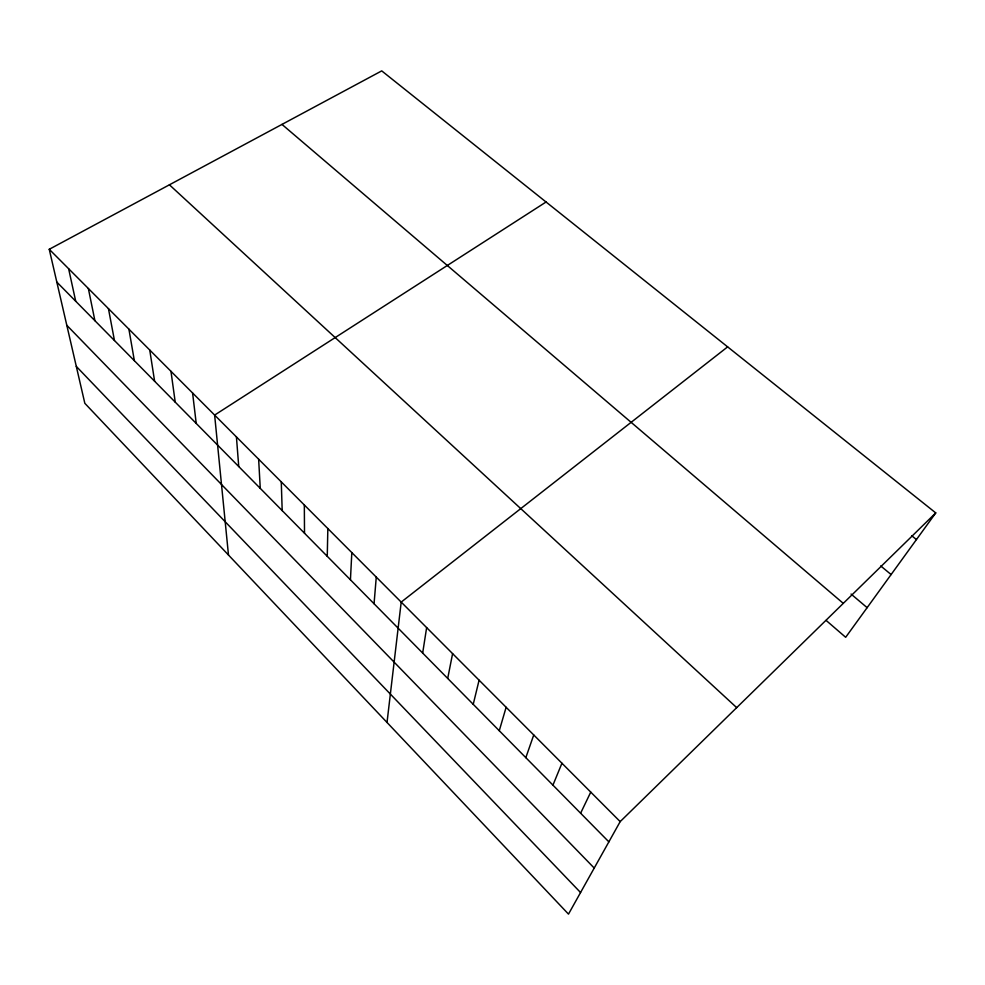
<?xml version="1.0" encoding="UTF-8"?>
<svg xmlns="http://www.w3.org/2000/svg" width="985" height="985" viewBox="0 0 985 985"><rect width="100%" height="100%" fill="white"/><g stroke="black" fill="none" stroke-linecap="round" stroke-linejoin="round"><path stroke-width="1.48" d="M327.254 556.291L327.845 528.563M350.438 579.796L351.817 552.597M374.054 603.743L376.27 577.099M387.019 722.448L401.203 602.094L727.644 346.868M422.676 653.043L426.64 627.593M447.707 678.431L452.595 653.621M473.231 704.312L479.092 680.179M499.272 730.71L506.13 707.279M525.83 757.65L533.747 734.958M552.942 785.143L561.942 763.227M580.621 813.204L590.754 792.1M935.75 512.914L620.181 821.613L568.493 914.117L84.833 403.321L49.25 249.291L381.724 70.883L935.75 512.914L845.672 637.295L826.107 620.402M546.072 201.999L214.631 415.079L228.483 555.023M911.814 535.803L916.444 539.571M880.75 565.956L891.105 574.55M851.065 594.053L867.132 607.671M281.981 124.406L843.283 603.362M169.42 184.811L736.694 707.636M49.25 249.291L620.181 821.613M56.822 282.079L608.865 841.855M66.808 325.296L594.226 868.068M76.301 366.395L580.559 892.533M68.63 268.72L75.697 301.213M88.355 288.494L94.905 320.691M108.448 308.637L114.457 340.514M128.9 329.138L134.354 360.682M149.745 350.032L154.608 381.22M170.971 371.308L175.219 402.126M192.592 392.99L196.224 423.427M236.425 436.921L238.739 466.545M258.636 459.195L260.262 488.363M281.267 481.874L282.19 510.587M304.328 504.997L304.513 533.23"/></g></svg>
